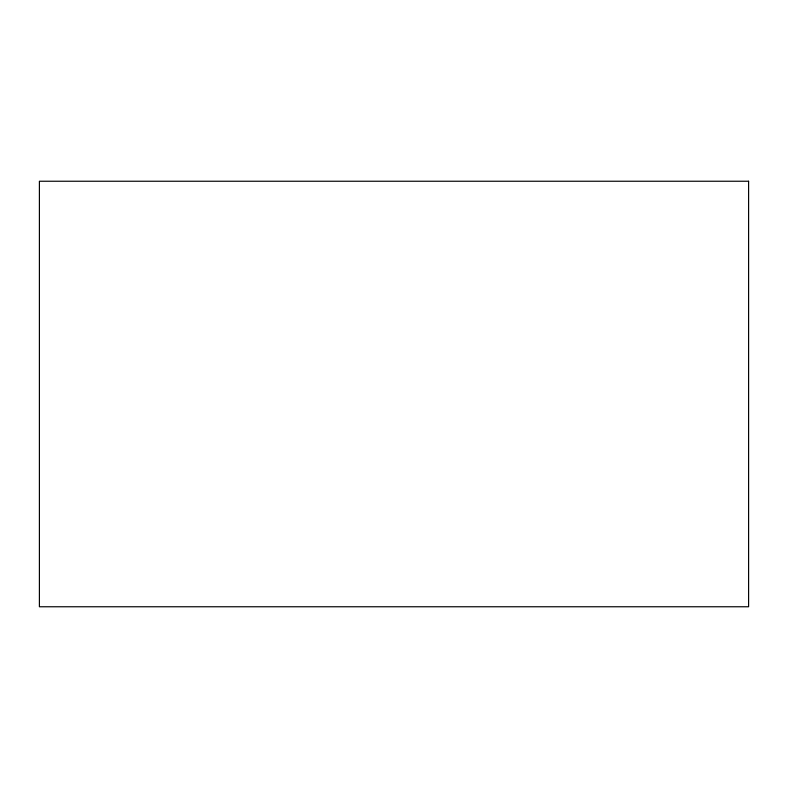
<?xml version="1.0" encoding="UTF-8"?>
<svg xmlns="http://www.w3.org/2000/svg" width="788" height="788" viewBox="0 0 788 788"><rect width="100%" height="100%" fill="white"/><g stroke="black" fill="none" stroke-linecap="round" stroke-linejoin="round"><path stroke-width="1.18" d="M748.6 181.24L39.4 181.24L39.4 606.76L748.6 606.76L748.6 181.24"/></g></svg>
